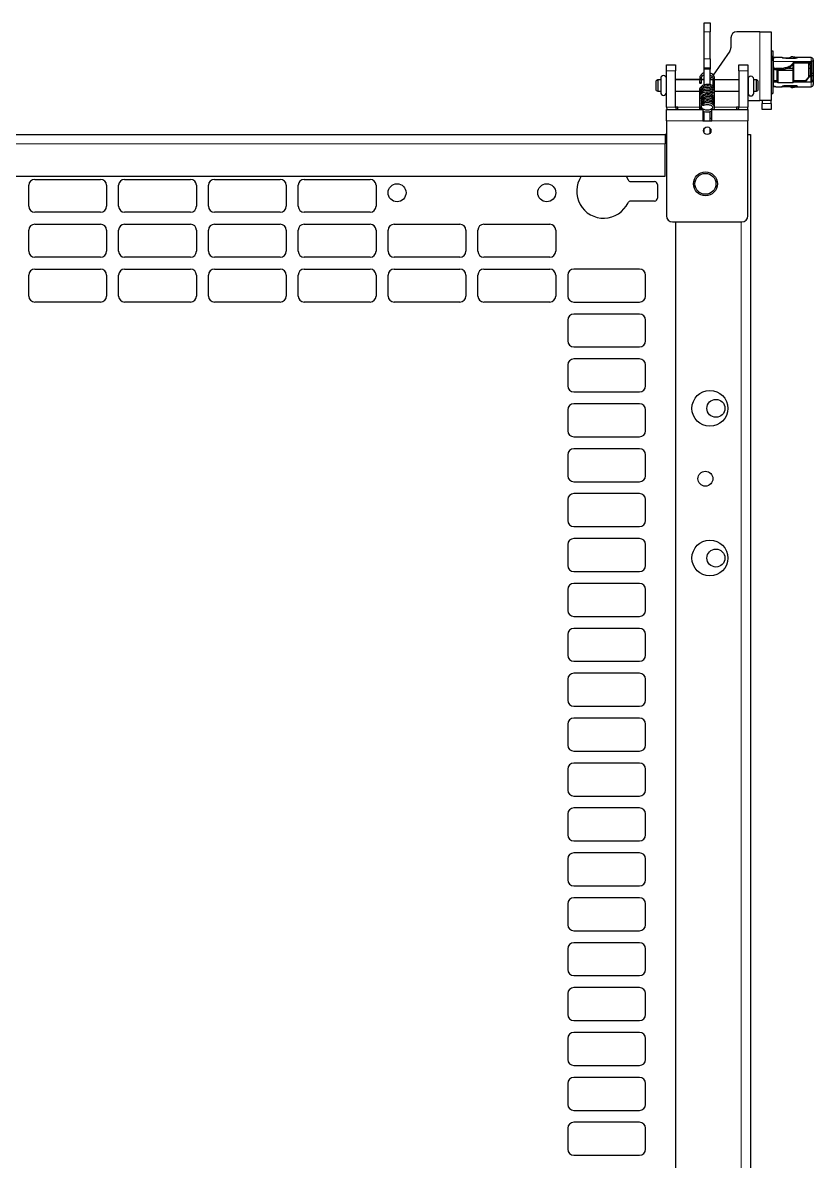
# Model space of a CAD drawing. Header units: millimetres. Extents: x -620 to 849, y 148 to 1992.
# Drawn here: x 541.7 to 805.7, y 1513.1 to 1893.4 of the extents above; entities that cross this region are included whole.
import ezdxf

# ---------------------------------------------------------------- set-up
doc = ezdxf.new("R2010")
doc.units = ezdxf.units.MM

msp = doc.modelspace()

# ---------------------------------------------------------------- linework, layer by layer
at = {"color": 7, "linetype": 'Continuous', "lineweight": 25}
for p, q in [((769.25, 1893.35), (771.25, 1893.35)), ((769.25, 1890.35), (769.25, 1893.35)), ((769.25, 1881.35), (769.25, 1890.35)), ((771.25, 1893.35), (771.25, 1890.35)), ((771.25, 1881.35), (771.25, 1890.35)), ((787.85, 1890.35), (780.15, 1890.35)), ((787.85, 1890.35), (791.65, 1890.35)), ((791.65, 1890.35), (791.65, 1867.35)), ((778.15, 1888.35), (778.15, 1884.98)), ((777.79, 1883.83), (772.23, 1875.89)), ((791.65, 1883.95), (792.15, 1883.95)), ((791.65, 1883.93), (792.15, 1883.93)), ((792.15, 1883.93), (792.15, 1883.95)), ((792.15, 1883.93), (792.15, 1882.13)), ((756.65, 1879.35), (759.65, 1879.35)), ((756.65, 1877.35), (756.65, 1879.35)), ((759.65, 1879.35), (759.65, 1877.35)), ((769.25, 1878.35), (769.25, 1881.35)), ((771.25, 1881.35), (771.25, 1878.35)), ((780.85, 1877.35), (780.85, 1879.35)), ((780.85, 1879.35), (783.85, 1879.35)), ((783.85, 1879.35), (783.85, 1877.35)), ((792.15, 1882.13), (791.65, 1882.13)), ((792.15, 1880.72), (791.65, 1880.72)), ((792.15, 1880.72), (792.15, 1882.13)), ((792.15, 1880.72), (792.15, 1869.87)), ((792.35, 1879.85), (792.15, 1879.85)), ((792.6, 1881.7), (792.35, 1881.7)), ((792.6, 1881.69), (792.35, 1881.69)), ((792.35, 1878.61), (792.35, 1880.45)), ((793.12, 1881.7), (792.63, 1881.7)), ((795.25, 1881.7), (793.12, 1881.7)), ((795.28, 1881.7), (795.25, 1881.7)), ((795.25, 1881.7), (795.25, 1881.7)), ((795.25, 1881.7), (795.28, 1881.7)), ((796.45, 1881.59), (797.65, 1881.59)), ((796.45, 1881.49), (799.75, 1881.49)), ((798.2, 1879.12), (799.35, 1880.45)), ((799.35, 1880.08), (798.2, 1878.74)), ((798.94, 1878.21), (798.94, 1879.6)), ((799.05, 1879.73), (799.05, 1878.04)), ((804.15, 1879.85), (799.15, 1879.85)), ((799.35, 1880.08), (799.35, 1880.45)), ((799.35, 1880.45), (804.95, 1880.45)), ((804.95, 1880.08), (799.35, 1880.08)), ((804.95, 1881.7), (800.25, 1881.7)), ((800.25, 1881.67), (800.25, 1881.7)), ((800.25, 1881.67), (800.25, 1881.61)), ((804.65, 1879.35), (804.15, 1879.85)), ((804.15, 1875.21), (804.15, 1879.85)), ((804.65, 1879.35), (804.65, 1875.55)), ((804.95, 1879.49), (804.95, 1878.87)), ((805.15, 1880.65), (805.65, 1880.65)), ((805.15, 1876.5), (805.15, 1880.65)), ((805.65, 1881), (805.65, 1880.65)), ((805.65, 1880.65), (805.65, 1876.5)), ((756.65, 1865.15), (756.65, 1877.35)), ((759.65, 1865.15), (759.65, 1877.35)), ((769.25, 1878.35), (771.25, 1878.35)), ((769.25, 1877.85), (769.25, 1878.35)), ((769.25, 1872.59), (769.25, 1877.85)), ((771.25, 1878.35), (771.25, 1877.85)), ((771.25, 1872.64), (771.25, 1877.85)), ((771.87, 1875.37), (771.75, 1875.2)), ((780.85, 1877.35), (780.85, 1865.15)), ((783.85, 1877.35), (783.85, 1865.15)), ((792.15, 1877.77), (792.45, 1877.8)), ((792.35, 1878.24), (792.35, 1878.61)), ((792.62, 1877.86), (792.45, 1877.82)), ((792.45, 1873.94), (792.45, 1877.82)), ((795.25, 1878.11), (793.1, 1878.11)), ((793.1, 1877.74), (793.65, 1877.74)), ((793.65, 1877.75), (793.85, 1877.85)), ((793.65, 1877.47), (793.65, 1877.75)), ((793.65, 1877.47), (793.85, 1877.57)), ((793.65, 1873.49), (793.65, 1877.47)), ((793.85, 1877.85), (793.85, 1877.57)), ((793.85, 1877.85), (795.25, 1877.85)), ((793.85, 1877.57), (793.85, 1873.36)), ((793.85, 1877.57), (798.94, 1877.57)), ((795.45, 1877.86), (796.29, 1877.92)), ((797.34, 1878.21), (798.94, 1878.21)), ((798.94, 1877.57), (798.94, 1878.21)), ((798.94, 1878.21), (799.05, 1878.04)), ((798.94, 1873.36), (798.94, 1877.57)), ((798.94, 1877.57), (799.05, 1877.4)), ((799.05, 1878.04), (799.05, 1877.4)), ((799.05, 1877.4), (799.05, 1873.59)), ((804.95, 1878.12), (804.45, 1878.12)), ((804.45, 1875.58), (804.45, 1875.43)), ((804.95, 1875.58), (804.45, 1875.58)), ((804.45, 1875.43), (804.95, 1875.43)), ((804.95, 1875.43), (804.95, 1875.58)), ((805.15, 1876.5), (805.65, 1876.5)), ((805.15, 1875.69), (805.15, 1876.5)), ((805.15, 1875.69), (805.65, 1875.69)), ((805.15, 1874.07), (805.15, 1875.69)), ((805.65, 1876.5), (805.65, 1875.69)), ((805.65, 1875.69), (805.65, 1874.07)), ((753.7, 1874.25), (753.2, 1873.96)), ((753.2, 1870.74), (753.2, 1873.96)), ((754.71, 1874.25), (753.7, 1874.25)), ((753.7, 1874.25), (753.7, 1870.45)), ((754.71, 1874.76), (754.71, 1870.06)), ((756.61, 1870.06), (756.61, 1874.76)), ((756.65, 1874.25), (756.61, 1874.25)), ((767.72, 1874.35), (759.65, 1874.35)), ((767.72, 1874.25), (759.65, 1874.25)), ((767.73, 1874.83), (767.71, 1873.26)), ((768.31, 1873.26), (768.33, 1874.83)), ((769.25, 1874.35), (768.32, 1874.35)), ((769.25, 1874.25), (768.32, 1874.25)), ((772.12, 1874.25), (771.25, 1874.25)), ((772.12, 1874.69), (772.1, 1872.18)), ((772.71, 1871.11), (772.67, 1871.53)), ((772.69, 1871.3), (772.72, 1874.68)), ((772.71, 1871.05), (772.71, 1871.11)), ((780.85, 1874.25), (772.72, 1874.25)), ((783.9, 1874.25), (783.85, 1874.25)), ((783.9, 1874.55), (783.9, 1869.85)), ((785.8, 1869.85), (785.8, 1874.55)), ((786.7, 1874.25), (785.8, 1874.25)), ((787.2, 1873.96), (786.7, 1874.25)), ((786.7, 1870.45), (786.7, 1874.25)), ((787.2, 1873.96), (787.2, 1870.74)), ((793.65, 1873.94), (792.35, 1873.94)), ((792.35, 1873.6), (793.65, 1873.6)), ((792.6, 1872.08), (792.35, 1872.08)), ((792.6, 1872.02), (792.35, 1872.02)), ((792.6, 1872), (792.35, 1872)), ((793.12, 1872), (795.25, 1872)), ((793.15, 1872.01), (793.15, 1872)), ((793.65, 1873.49), (793.85, 1873.36)), ((793.85, 1873.36), (798.94, 1873.36)), ((795.25, 1872.06), (795.25, 1872)), ((796.45, 1872.39), (799.75, 1872.39)), ((796.45, 1872.21), (797.48, 1872.21)), ((796.45, 1872.11), (797.66, 1872.11)), ((797.36, 1872.39), (797.32, 1872.32)), ((797.32, 1872.32), (797.32, 1872.32)), ((798.18, 1871.82), (797.73, 1872.07)), ((798.94, 1873.36), (799.05, 1873.59)), ((802.95, 1873.94), (799.05, 1873.94)), ((799.05, 1873.6), (802.95, 1873.6)), ((800.25, 1872.21), (800.25, 1872.12)), ((800.25, 1872), (800.25, 1872.12)), ((800.25, 1872), (804.95, 1872)), ((802.95, 1873.94), (802.95, 1873.6)), ((802.95, 1873.6), (804.95, 1873.6)), ((804.95, 1873.94), (804.95, 1874.6)), ((805.65, 1874.07), (805.15, 1874.07)), ((805.65, 1874.07), (805.65, 1872.7)), ((753.2, 1870.74), (753.7, 1870.45)), ((753.7, 1870.45), (754.71, 1870.45)), ((756.61, 1870.45), (756.65, 1870.45)), ((759.65, 1870.45), (767.74, 1870.45)), ((768.49, 1868.49), (768.35, 1868.68)), ((772.65, 1869.41), (772.66, 1869.98)), ((772.66, 1870.45), (780.85, 1870.45)), ((783.85, 1870.45), (783.9, 1870.45)), ((783.85, 1867.35), (787.85, 1867.35)), ((785.8, 1870.45), (786.7, 1870.45)), ((786.7, 1870.45), (787.2, 1870.74)), ((791.65, 1867.35), (787.85, 1867.35)), ((788.65, 1867.35), (788.65, 1866.35)), ((791.65, 1869.87), (792.15, 1869.87)), ((791.65, 1869.77), (792.15, 1869.77)), ((791.65, 1869.75), (792.15, 1869.75)), ((791.65, 1866.35), (791.65, 1867.35)), ((792.15, 1869.87), (792.15, 1869.77)), ((792.15, 1869.77), (792.15, 1869.75)), ((756.65, 1860.55), (756.65, 1864.35)), ((756.65, 1864.35), (768.75, 1864.35)), ((760.45, 1865.15), (759.65, 1865.15)), ((760.45, 1864.35), (760.45, 1865.15)), ((767.66, 1864.97), (767.65, 1864.91)), ((767.76, 1865.37), (767.66, 1864.97)), ((768.25, 1864.86), (768.26, 1864.92)), ((768.26, 1864.92), (768.31, 1865.13)), ((768.75, 1864.35), (768.75, 1860.55)), ((769.25, 1860.55), (769.25, 1863.74)), ((771.25, 1860.55), (771.25, 1863.71)), ((771.75, 1864.35), (783.85, 1864.35)), ((771.75, 1860.55), (771.75, 1864.35)), ((780.05, 1865.15), (780.05, 1864.35)), ((780.85, 1865.15), (780.05, 1865.15)), ((783.85, 1864.35), (783.85, 1860.55)), ((788.65, 1864.35), (788.65, 1866.35)), ((791.65, 1864.35), (788.65, 1864.35)), ((791.65, 1866.35), (791.65, 1864.35)), ((756.65, 1860.55), (756.65, 1828.85)), ((769.25, 1861.35), (768.75, 1861.35)), ((768.75, 1860.55), (771.75, 1860.55)), ((771.75, 1861.35), (771.25, 1861.35)), ((783.85, 1828.85), (783.85, 1860.55)), ((327.15, 1856.06), (756.15, 1856.06)), ((756.15, 1856.06), (756.15, 1852.96)), ((756.65, 1856.05), (756.15, 1856.05)), ((769.25, 1856.55), (769.25, 1858.05)), ((771.25, 1856.55), (771.25, 1858.05)), ((783.85, 1856.05), (784.65, 1856.05)), ((784.65, 1856.05), (784.65, 373.05)), ((756.15, 1842.06), (756.15, 1852.96)), ((327.15, 1842.06), (756.15, 1842.06)), ((545.65, 1841.05), (567.65, 1841.05)), ((575.65, 1841.05), (597.65, 1841.05)), ((605.65, 1841.05), (627.65, 1841.05)), ((635.65, 1841.05), (657.65, 1841.05)), ((743.14, 1842.06), (743.8, 1840.89)), ((543.65, 1832.05), (543.65, 1839.05)), ((569.65, 1839.05), (569.65, 1832.05)), ((573.65, 1832.05), (573.65, 1839.05)), ((599.65, 1839.05), (599.65, 1832.05)), ((603.65, 1832.05), (603.65, 1839.05)), ((629.65, 1839.05), (629.65, 1832.05)), ((633.65, 1832.05), (633.65, 1839.05)), ((659.65, 1839.05), (659.65, 1832.05)), ((744.7, 1840.31), (752.65, 1840.31)), ((753.65, 1839.31), (753.65, 1834.81)), ((752.65, 1833.81), (744.7, 1833.81)), ((567.65, 1830.05), (545.65, 1830.05)), ((597.65, 1830.05), (575.65, 1830.05)), ((627.65, 1830.05), (605.65, 1830.05)), ((657.65, 1830.05), (635.65, 1830.05)), ((545.65, 1826.05), (567.65, 1826.05)), ((575.65, 1826.05), (597.65, 1826.05)), ((605.65, 1826.05), (627.65, 1826.05)), ((635.65, 1826.05), (657.65, 1826.05)), ((665.65, 1826.05), (687.65, 1826.05)), ((695.65, 1826.05), (717.65, 1826.05)), ((758.65, 1826.85), (781.85, 1826.85)), ((759.65, 1826.85), (759.65, 373.05)), ((543.65, 1817.05), (543.65, 1824.05)), ((569.65, 1824.05), (569.65, 1817.05)), ((573.65, 1817.05), (573.65, 1824.05)), ((599.65, 1824.05), (599.65, 1817.05)), ((603.65, 1817.05), (603.65, 1824.05)), ((629.65, 1824.05), (629.65, 1817.05)), ((633.65, 1817.05), (633.65, 1824.05)), ((659.65, 1824.05), (659.65, 1817.05)), ((663.65, 1817.05), (663.65, 1824.05)), ((689.65, 1824.05), (689.65, 1817.05)), ((693.65, 1817.05), (693.65, 1824.05)), ((719.65, 1824.05), (719.65, 1817.05)), ((567.65, 1815.05), (545.65, 1815.05)), ((597.65, 1815.05), (575.65, 1815.05)), ((627.65, 1815.05), (605.65, 1815.05)), ((657.65, 1815.05), (635.65, 1815.05)), ((687.65, 1815.05), (665.65, 1815.05)), ((717.65, 1815.05), (695.65, 1815.05)), ((545.65, 1811.05), (567.65, 1811.05)), ((575.65, 1811.05), (597.65, 1811.05)), ((605.65, 1811.05), (627.65, 1811.05)), ((635.65, 1811.05), (657.65, 1811.05)), ((665.65, 1811.05), (687.65, 1811.05)), ((695.65, 1811.05), (717.65, 1811.05)), ((747.65, 1811.05), (725.65, 1811.05)), ((543.65, 1802.05), (543.65, 1809.05)), ((569.65, 1809.05), (569.65, 1802.05)), ((573.65, 1802.05), (573.65, 1809.05)), ((599.65, 1809.05), (599.65, 1802.05)), ((603.65, 1802.05), (603.65, 1809.05)), ((629.65, 1809.05), (629.65, 1802.05)), ((633.65, 1802.05), (633.65, 1809.05)), ((659.65, 1809.05), (659.65, 1802.05)), ((663.65, 1802.05), (663.65, 1809.05)), ((689.65, 1809.05), (689.65, 1802.05)), ((693.65, 1802.05), (693.65, 1809.05)), ((719.65, 1809.05), (719.65, 1802.05)), ((723.65, 1809.05), (723.65, 1802.05)), ((749.65, 1802.05), (749.65, 1809.05)), ((567.65, 1800.05), (545.65, 1800.05)), ((597.65, 1800.05), (575.65, 1800.05)), ((627.65, 1800.05), (605.65, 1800.05)), ((657.65, 1800.05), (635.65, 1800.05)), ((687.65, 1800.05), (665.65, 1800.05)), ((717.65, 1800.05), (695.65, 1800.05)), ((725.65, 1800.05), (747.65, 1800.05)), ((747.65, 1796.05), (725.65, 1796.05)), ((723.65, 1794.05), (723.65, 1787.05)), ((749.65, 1787.05), (749.65, 1794.05)), ((725.65, 1785.05), (747.65, 1785.05)), ((747.65, 1781.05), (725.65, 1781.05)), ((723.65, 1779.05), (723.65, 1772.05)), ((749.65, 1772.05), (749.65, 1779.05)), ((725.65, 1770.05), (747.65, 1770.05)), ((747.65, 1766.05), (725.65, 1766.05)), ((723.65, 1764.05), (723.65, 1757.05)), ((749.65, 1757.05), (749.65, 1764.05)), ((725.65, 1755.05), (747.65, 1755.05)), ((747.65, 1751.05), (725.65, 1751.05)), ((723.65, 1749.05), (723.65, 1742.05)), ((749.65, 1742.05), (749.65, 1749.05)), ((725.65, 1740.05), (747.65, 1740.05)), ((747.65, 1736.05), (725.65, 1736.05)), ((723.65, 1734.05), (723.65, 1727.05)), ((749.65, 1727.05), (749.65, 1734.05)), ((725.65, 1725.05), (747.65, 1725.05)), ((723.65, 1719.05), (723.65, 1712.05)), ((747.65, 1721.05), (725.65, 1721.05)), ((749.65, 1712.05), (749.65, 1719.05)), ((725.65, 1710.05), (747.65, 1710.05)), ((723.65, 1704.05), (723.65, 1697.05)), ((747.65, 1706.05), (725.65, 1706.05)), ((749.65, 1697.05), (749.65, 1704.05)), ((725.65, 1695.05), (747.65, 1695.05)), ((723.65, 1689.05), (723.65, 1682.05)), ((747.65, 1691.05), (725.65, 1691.05)), ((749.65, 1682.05), (749.65, 1689.05)), ((725.65, 1680.05), (747.65, 1680.05)), ((723.65, 1674.05), (723.65, 1667.05)), ((747.65, 1676.05), (725.65, 1676.05)), ((749.65, 1667.05), (749.65, 1674.05)), ((725.65, 1665.05), (747.65, 1665.05)), ((723.65, 1659.05), (723.65, 1652.05)), ((747.65, 1661.05), (725.65, 1661.05)), ((749.65, 1652.05), (749.65, 1659.05)), ((725.65, 1650.05), (747.65, 1650.05)), ((723.65, 1644.05), (723.65, 1637.05)), ((747.65, 1646.05), (725.65, 1646.05)), ((749.65, 1637.05), (749.65, 1644.05)), ((725.65, 1635.05), (747.65, 1635.05)), ((723.65, 1629.05), (723.65, 1622.05)), ((747.65, 1631.05), (725.65, 1631.05)), ((749.65, 1622.05), (749.65, 1629.05)), ((725.65, 1620.05), (747.65, 1620.05)), ((723.65, 1614.05), (723.65, 1607.05)), ((747.65, 1616.05), (725.65, 1616.05)), ((749.65, 1607.05), (749.65, 1614.05)), ((725.65, 1605.05), (747.65, 1605.05)), ((723.65, 1599.05), (723.65, 1592.05)), ((747.65, 1601.05), (725.65, 1601.05)), ((749.65, 1592.05), (749.65, 1599.05)), ((725.65, 1590.05), (747.65, 1590.05)), ((747.65, 1586.05), (725.65, 1586.05)), ((723.65, 1584.05), (723.65, 1577.05)), ((749.65, 1577.05), (749.65, 1584.05)), ((725.65, 1575.05), (747.65, 1575.05)), ((747.65, 1571.05), (725.65, 1571.05)), ((723.65, 1569.05), (723.65, 1562.05)), ((749.65, 1562.05), (749.65, 1569.05)), ((725.65, 1560.05), (747.65, 1560.05)), ((747.65, 1556.05), (725.65, 1556.05)), ((723.65, 1554.05), (723.65, 1547.05)), ((749.65, 1547.05), (749.65, 1554.05)), ((725.65, 1545.05), (747.65, 1545.05)), ((747.65, 1541.05), (725.65, 1541.05)), ((723.65, 1539.05), (723.65, 1532.05)), ((749.65, 1532.05), (749.65, 1539.05)), ((725.65, 1530.05), (747.65, 1530.05)), ((747.65, 1526.05), (725.65, 1526.05)), ((723.65, 1524.05), (723.65, 1517.05)), ((749.65, 1517.05), (749.65, 1524.05)), ((725.65, 1515.05), (747.65, 1515.05))]:
    msp.add_line(p, q, dxfattribs=at)
at = {"color": 8, "linetype": 'Continuous', "lineweight": 18}
for p, q in [((771.25, 1890.35), (769.25, 1890.35)), ((787.85, 1890.35), (787.85, 1867.35)), ((769.25, 1881.35), (771.25, 1881.35)), ((792.35, 1881.69), (792.35, 1880.45)), ((792.35, 1880.45), (799.35, 1880.45)), ((792.6, 1881.69), (792.6, 1881.7)), ((796.45, 1881.59), (796.45, 1881.49)), ((797.73, 1881.63), (797.81, 1881.49)), ((798.2, 1878.74), (798.2, 1879.12)), ((804.95, 1879.76), (804.24, 1879.76)), ((804.95, 1880.45), (804.95, 1881.7)), ((804.95, 1879.76), (804.95, 1880.08)), ((759.65, 1877.35), (756.65, 1877.35)), ((771.25, 1877.85), (769.25, 1877.85)), ((783.85, 1877.35), (780.85, 1877.35)), ((793.1, 1878.11), (793.1, 1877.74)), ((795.25, 1877.85), (795.25, 1878.11)), ((795.45, 1878.13), (795.45, 1877.86)), ((792.35, 1873.6), (792.35, 1872.08)), ((792.35, 1872.02), (792.35, 1872)), ((792.6, 1872.02), (792.6, 1872.08)), ((796.45, 1872.39), (796.45, 1872.21)), ((804.95, 1872), (804.95, 1873.6)), ((772.22, 1870.96), (772.26, 1870.94)), ((759.65, 1865.15), (756.65, 1865.15)), ((767.69, 1865.15), (760.45, 1865.15)), ((767.94, 1864.37), (768.05, 1864.35)), ((780.05, 1865.15), (772.65, 1865.15)), ((780.85, 1865.15), (783.85, 1865.15)), ((788.65, 1866.35), (791.65, 1866.35)), ((768.75, 1860.55), (756.65, 1860.55)), ((783.85, 1860.55), (771.75, 1860.55)), ((327.15, 1852.96), (756.15, 1852.96)), ((781.55, 1826.85), (781.55, 373.05))]:
    msp.add_line(p, q, dxfattribs=at)
at = {"color": 7, "linetype": 'Continuous', "lineweight": 25, "flags": 128}
for points in [[(792.15, 1880.1), (792.22, 1880.09), (792.35, 1880.08)], [(804.95, 1880.45), (805.09, 1880.44), (805.15, 1880.43)], [(805.15, 1879.36), (805.15, 1879.39), (805.14, 1879.41), (805.12, 1879.43), (805.09, 1879.45), (805.06, 1879.47), (805.03, 1879.48), (804.99, 1879.48), (804.95, 1879.49)], [(768.03, 1873.45), (768.14, 1873.43), (768.23, 1873.39), (768.29, 1873.32), (768.31, 1873.25), (768.28, 1873.18), (768.22, 1873.12), (768.12, 1873.09), (768, 1873.08), (767.89, 1873.09), (767.79, 1873.14), (767.73, 1873.2), (767.71, 1873.27), (767.74, 1873.34), (767.81, 1873.4), (767.91, 1873.44), (768.03, 1873.45)], [(772.29, 1871.21), (772.38, 1871.21), (772.49, 1871.24), (772.59, 1871.3), (772.65, 1871.38), (772.67, 1871.48), (772.65, 1871.56), (772.59, 1871.63), (772.49, 1871.67), (772.38, 1871.68), (772.38, 1871.68)], [(792.15, 1873.92), (792.22, 1873.93), (792.35, 1873.94)], [(805.15, 1874.34), (805.15, 1874.31), (805.14, 1874.29), (805.12, 1874.27), (805.09, 1874.25), (805.06, 1874.24), (805.03, 1874.22), (804.99, 1874.22), (804.95, 1874.22)], [(772.59, 1865.86), (772.67, 1866.18), (772.45, 1866.77), (772, 1867.2), (771.55, 1867.43), (770.92, 1867.61), (769.98, 1867.64), (769.39, 1867.51), (768.75, 1867.2), (768.46, 1866.94), (768.25, 1866.62), (768.18, 1866.29), (768.21, 1866.05), (768.21, 1866.05)], [(770.27, 1869.12), (770.27, 1869.16), (770.27, 1869.22)], [(756.65, 1865.15), (756.73, 1864.41), (756.74, 1864.35)], [(783.77, 1864.35), (783.78, 1864.41), (783.85, 1865.15)]]:
    msp.add_lwpolyline(points, dxfattribs=at)
at = {"color": 8, "linetype": 'Continuous', "lineweight": 18, "flags": 128}
for points in [[(767.73, 1874.83), (767.73, 1874.84), (767.76, 1874.91), (767.82, 1874.97), (767.92, 1875.01), (768.04, 1875.02)], [(768.04, 1875.02), (768.15, 1875), (768.25, 1874.95), (768.31, 1874.89), (768.33, 1874.83)], [(772.44, 1874.87), (772.32, 1874.86), (772.22, 1874.82), (772.15, 1874.77), (772.12, 1874.7), (772.12, 1874.69)], [(772.72, 1874.68), (772.7, 1874.75), (772.64, 1874.81), (772.55, 1874.85), (772.44, 1874.87)], [(767.8, 1864.35), (767.82, 1864.36), (767.94, 1864.37)]]:
    msp.add_lwpolyline(points, dxfattribs=at)
at = {"color": 7, "linetype": 'Continuous', "lineweight": 25}
for centre, radius in [((770.25, 1857.3), 1.25), ((769.65, 1839.55), 4), ((769.65, 1839.55), 3.5), ((666.65, 1836.56), 3), ((716.65, 1836.56), 3), ((771.15, 1764.55), 6), ((773.15, 1764.55), 3), ((769.65, 1741.05), 2.5), ((771.15, 1714.55), 6), ((773.15, 1714.55), 3)]:
    msp.add_circle(centre, radius, dxfattribs=at)
for centre, radius, start, end in [((780.15, 1888.35), 2, 90, 180), ((776.15, 1884.98), 2, 325.008, 0), ((792.35, 1881.9), 0.2, 180.0002, 270.0002), ((792.35, 1881.89), 0.2, 180.0893, 270.0891), ((792.33, 1880.63), 0.18, 189.6369, 277.1443), ((804.95, 1881), 0.7, 0, 90), ((804.97, 1879.9), 0.18, 9.6369, 97.1443), ((804.98, 1879.59), 0.177, 13.4486, 98.9562), ((755.66, 1874.76), 0.95, 0, 180), ((770.11, 1876.35), 2, 304.796, 325.008), ((784.85, 1874.55), 0.95, 0, 180), ((793, 1878.77), 0.665, 193.4486, 278.9562), ((793, 1878.4), 0.665, 193.4486, 278.9562), ((795.25, 1879.21), 1.1, 269.9618, 280.1433), ((792.32, 1873.43), 0.177, 81.0438, 166.5514), ((792.35, 1871.88), 0.198, 89.5221, 179.514), ((792.35, 1871.82), 0.2, 89.9109, 179.9107), ((792.35, 1871.8), 0.2, 89.9998, 179.9998), ((804.98, 1874.11), 0.177, 261.0438, 346.5514), ((805.05, 1874.22), 0.62, 261.0438, 346.5514), ((804.95, 1872.7), 0.7, 270, 0), ((755.66, 1870.06), 0.95, 180, 0), ((784.85, 1869.85), 0.95, 180, 0), ((760.45, 1865.15), 0.8, 180, 270), ((780.05, 1865.15), 0.8, 270, 0), ((545.65, 1839.05), 2, 90, 180), ((567.65, 1839.05), 2, 0, 90), ((575.65, 1839.05), 2, 90, 180), ((597.65, 1839.05), 2, 0, 90), ((605.65, 1839.05), 2, 90, 180), ((627.65, 1839.05), 2, 0, 90), ((635.65, 1839.05), 2, 90, 180), ((657.65, 1839.05), 2, 0, 90), ((735.65, 1837.06), 9, 146.251, 334.8493), ((744.7, 1841.31), 1, 205.1507, 270), ((752.65, 1839.31), 1, 0, 90), ((744.7, 1832.81), 1, 90, 154.8493), ((752.65, 1834.81), 1, 270, 360), ((545.65, 1832.05), 2, 180, 270), ((567.65, 1832.05), 2, 270, 0), ((575.65, 1832.05), 2, 180, 270), ((597.65, 1832.05), 2, 270, 0), ((605.65, 1832.05), 2, 180, 270), ((627.65, 1832.05), 2, 270, 0), ((635.65, 1832.05), 2, 180, 270), ((657.65, 1832.05), 2, 270, 0), ((545.65, 1824.05), 2, 90, 180), ((567.65, 1824.05), 2, 0, 90), ((575.65, 1824.05), 2, 90, 180), ((597.65, 1824.05), 2, 0, 90), ((605.65, 1824.05), 2, 90, 180), ((627.65, 1824.05), 2, 0, 90), ((635.65, 1824.05), 2, 90, 180), ((657.65, 1824.05), 2, 0, 90), ((665.65, 1824.05), 2, 90, 180), ((687.65, 1824.05), 2, 0, 90), ((695.65, 1824.05), 2, 90, 180), ((717.65, 1824.05), 2, 0, 90), ((758.65, 1828.85), 2, 180, 270), ((781.85, 1828.85), 2, 270, 0), ((545.65, 1817.05), 2, 180, 270), ((567.65, 1817.05), 2, 270, 0), ((575.65, 1817.05), 2, 180, 270), ((597.65, 1817.05), 2, 270, 0), ((605.65, 1817.05), 2, 180, 270), ((627.65, 1817.05), 2, 270, 0), ((635.65, 1817.05), 2, 180, 270), ((657.65, 1817.05), 2, 270, 0), ((665.65, 1817.05), 2, 180, 270), ((687.65, 1817.05), 2, 270, 0), ((695.65, 1817.05), 2, 180, 270), ((717.65, 1817.05), 2, 270, 0), ((545.65, 1809.05), 2, 90, 180), ((567.65, 1809.05), 2, 0, 90), ((575.65, 1809.05), 2, 90, 180), ((597.65, 1809.05), 2, 0, 90), ((605.65, 1809.05), 2, 90, 180), ((627.65, 1809.05), 2, 0, 90), ((635.65, 1809.05), 2, 90, 180), ((657.65, 1809.05), 2, 0, 90), ((665.65, 1809.05), 2, 90, 180), ((687.65, 1809.05), 2, 0, 90), ((695.65, 1809.05), 2, 90, 180), ((717.65, 1809.05), 2, 0, 90), ((725.65, 1809.05), 2, 90, 180), ((747.65, 1809.05), 2, 0, 90), ((545.65, 1802.05), 2, 180, 270), ((567.65, 1802.05), 2, 270, 0), ((575.65, 1802.05), 2, 180, 270), ((597.65, 1802.05), 2, 270, 0), ((605.65, 1802.05), 2, 180, 270), ((627.65, 1802.05), 2, 270, 0), ((635.65, 1802.05), 2, 180, 270), ((657.65, 1802.05), 2, 270, 0), ((665.65, 1802.05), 2, 180, 270), ((687.65, 1802.05), 2, 270, 0), ((695.65, 1802.05), 2, 180, 270), ((717.65, 1802.05), 2, 270, 0), ((725.65, 1802.05), 2, 180, 270), ((747.65, 1802.05), 2, 270, 0), ((725.65, 1794.05), 2, 90, 180), ((747.65, 1794.05), 2, 0, 90), ((725.65, 1787.05), 2, 180, 270), ((747.65, 1787.05), 2, 270, 0), ((725.65, 1779.05), 2, 90, 180), ((747.65, 1779.05), 2, 0, 90), ((725.65, 1772.05), 2, 180, 270), ((747.65, 1772.05), 2, 270, 0), ((725.65, 1764.05), 2, 90, 180), ((747.65, 1764.05), 2, 0, 90), ((725.65, 1757.05), 2, 180, 270), ((747.65, 1757.05), 2, 270, 0), ((725.65, 1749.05), 2, 90, 180), ((747.65, 1749.05), 2, 0, 90), ((725.65, 1742.05), 2, 180, 270), ((747.65, 1742.05), 2, 270, 0), ((725.65, 1734.05), 2, 90, 180), ((747.65, 1734.05), 2, 0, 90), ((725.65, 1727.05), 2, 180, 270), ((747.65, 1727.05), 2, 270, 0), ((725.65, 1719.05), 2, 90, 180), ((747.65, 1719.05), 2, 0, 90), ((725.65, 1712.05), 2, 180, 270), ((747.65, 1712.05), 2, 270, 0), ((725.65, 1704.05), 2, 90, 180), ((747.65, 1704.05), 2, 0, 90), ((725.65, 1697.05), 2, 180, 270), ((747.65, 1697.05), 2, 270, 0), ((725.65, 1689.05), 2, 90, 180), ((747.65, 1689.05), 2, 0, 90), ((725.65, 1682.05), 2, 180, 270), ((747.65, 1682.05), 2, 270, 0), ((725.65, 1674.05), 2, 90, 180), ((747.65, 1674.05), 2, 0, 90), ((725.65, 1667.05), 2, 180, 270), ((747.65, 1667.05), 2, 270, 0), ((725.65, 1659.05), 2, 90, 180), ((747.65, 1659.05), 2, 0, 90), ((725.65, 1652.05), 2, 180, 270), ((747.65, 1652.05), 2, 270, 0), ((725.65, 1644.05), 2, 90, 180), ((747.65, 1644.05), 2, 0, 90), ((725.65, 1637.05), 2, 180, 270), ((747.65, 1637.05), 2, 270, 0), ((725.65, 1629.05), 2, 90, 180), ((747.65, 1629.05), 2, 0, 90), ((725.65, 1622.05), 2, 180, 270), ((747.65, 1622.05), 2, 270, 0), ((725.65, 1614.05), 2, 90, 180), ((747.65, 1614.05), 2, 0, 90), ((725.65, 1607.05), 2, 180, 270), ((747.65, 1607.05), 2, 270, 0), ((725.65, 1599.05), 2, 90, 180), ((747.65, 1599.05), 2, 0, 90), ((725.65, 1592.05), 2, 180, 270), ((747.65, 1592.05), 2, 270, 0), ((725.65, 1584.05), 2, 90, 180), ((747.65, 1584.05), 2, 0, 90), ((725.65, 1577.05), 2, 180, 270), ((747.65, 1577.05), 2, 270, 0), ((725.65, 1569.05), 2, 90, 180), ((747.65, 1569.05), 2, 0, 90), ((725.65, 1562.05), 2, 180, 270), ((747.65, 1562.05), 2, 270, 0), ((725.65, 1554.05), 2, 90, 180), ((747.65, 1554.05), 2, 0, 90), ((725.65, 1547.05), 2, 180, 270), ((747.65, 1547.05), 2, 270, 0), ((725.65, 1539.05), 2, 90, 180), ((747.65, 1539.05), 2, 0, 90), ((725.65, 1532.05), 2, 180, 270), ((747.65, 1532.05), 2, 270, 0), ((725.65, 1524.05), 2, 90, 180), ((747.65, 1524.05), 2, 0, 90), ((725.65, 1517.05), 2, 180, 270), ((747.65, 1517.05), 2, 270, 0)]:
    msp.add_arc(centre, radius, start, end, dxfattribs=at)
at = {"color": 8, "linetype": 'Continuous', "lineweight": 18}
for centre, radius, start, end in [((772.49, 1871.14), 0.229, 291.7919, 352.7975), ((764.59, 1869.59), 5.71, 355.3711, 1.0159), ((767.93, 1864.92), 0.273, 182.9662, 275.045), ((767.93, 1864.98), 0.273, 182.9398, 275.0476), ((767.99, 1864.91), 0.269, 261.8434, 348.5152), ((767.99, 1864.98), 0.269, 261.9044, 347.8166)]:
    msp.add_arc(centre, radius, start, end, dxfattribs=at)
at = {"color": 7, "linetype": 'Continuous', "lineweight": 25}
msp.add_ellipse((795.25, 1878.03), major_axis=(0.75, 0), ratio=0.240455, start_param=4.712389, end_param=4.975032, dxfattribs=at)
for points, knots in [([(792.15, 1879.07), (792.15, 1879.07), (792.16, 1879.05), (792.17, 1879.03), (792.21, 1879.01), (792.28, 1879), (792.33, 1878.99), (792.35, 1878.99)], [0, 0, 0, 0, 0.195302, 0.377541, 0.538909, 0.761383, 1, 1, 1, 1]), ([(793.12, 1881.7), (793.12, 1881.7), (793.11, 1881.7), (793.04, 1881.7), (792.9, 1881.69), (792.75, 1881.69), (792.64, 1881.69), (792.6, 1881.69)], [0, 0, 0, 0, 0.019653, 0.287101, 0.553656, 0.820603, 1, 1, 1, 1]), ([(796.45, 1881.49), (796.32, 1881.49), (796.05, 1881.5), (795.69, 1881.56), (795.42, 1881.62), (795.27, 1881.67), (795.26, 1881.69), (795.25, 1881.7)], [0, 0, 0, 0, 0.213238, 0.42649, 0.63916, 0.849598, 1, 1, 1, 1]), ([(795.32, 1881.7), (795.37, 1881.69), (795.48, 1881.67), (795.79, 1881.63), (796.13, 1881.59), (796.36, 1881.59), (796.45, 1881.59)], [0, 0, 0, 0, 0.2706121, 0.5369996, 0.8051077, 1, 1, 1, 1]), ([(798.2, 1879.12), (798.03, 1878.97), (797.68, 1878.67), (796.7, 1878.36), (795.93, 1878.22), (795.45, 1878.13)], [0, 0, 0, 0, 0.254027, 0.526591, 1, 1, 1, 1]), ([(798.2, 1878.74), (798.08, 1878.63), (797.83, 1878.41), (797.17, 1878.12), (796.63, 1878), (796.29, 1877.92)], [0, 0, 0, 0, 0.261809, 0.533628, 1, 1, 1, 1]), ([(797.48, 1881.49), (797.5, 1881.5), (797.55, 1881.53), (797.64, 1881.58), (797.71, 1881.62), (797.73, 1881.63)], [0, 0, 0, 0, 0.230769, 0.769777, 1, 1, 1, 1]), ([(800.25, 1881.67), (799.75, 1881.79), (799.08, 1881.95), (798.19, 1881.95), (797.88, 1881.74), (797.73, 1881.63)], [0, 0, 0, 0, 0.587693, 0.790818, 1, 1, 1, 1]), ([(798.71, 1881.95), (798.54, 1881.95), (798.18, 1881.95), (797.88, 1881.74), (797.73, 1881.64)], [0, 0, 0, 0, 0.481496, 1, 1, 1, 1]), ([(800.25, 1881.7), (799.86, 1881.76), (799.3, 1881.84), (798.69, 1881.97), (798.36, 1881.98), (798.22, 1881.9), (798.15, 1881.86)], [0, 0, 0, 0, 0.53039, 0.769058, 0.884473, 1, 1, 1, 1]), ([(800.25, 1881.61), (800.25, 1881.6), (800.24, 1881.58), (800.15, 1881.54), (800.02, 1881.51), (799.88, 1881.49), (799.79, 1881.49), (799.75, 1881.49)], [0, 0, 0, 0, 0.214373, 0.428779, 0.642592, 0.856666, 1, 1, 1, 1]), ([(804.95, 1879.76), (804.95, 1879.48), (804.95, 1878.98), (804.95, 1878.39), (804.95, 1878.12)], [0, 0, 0, 0, 0.559785, 1, 1, 1, 1]), ([(769.25, 1876.65), (768.99, 1876.54), (768.46, 1876.31), (767.94, 1875.72), (767.74, 1875.19), (767.73, 1874.9), (767.73, 1874.83)], [0, 0, 0, 0, 0.313755, 0.630402, 0.918755, 1, 1, 1, 1]), ([(768.33, 1874.83), (768.33, 1874.91), (768.36, 1875.19), (768.6, 1875.59), (768.95, 1875.9), (769.21, 1875.98), (769.25, 1875.99)], [0, 0, 0, 0, 0.187513, 0.58462, 0.925854, 1, 1, 1, 1]), ([(772.72, 1874.68), (772.71, 1874.82), (772.69, 1875.2), (772.4, 1875.78), (771.89, 1876.3), (771.44, 1876.48), (771.25, 1876.55)], [0, 0, 0, 0, 0.173984, 0.477689, 0.784497, 1, 1, 1, 1]), ([(771.25, 1875.91), (771.4, 1875.82), (771.75, 1875.62), (772.06, 1875.17), (772.1, 1874.85), (772.12, 1874.69)], [0, 0, 0, 0, 0.289046, 0.64994, 1, 1, 1, 1]), ([(792.15, 1877.95), (792.15, 1877.94), (792.16, 1877.93), (792.17, 1877.91), (792.21, 1877.9), (792.29, 1877.9), (792.39, 1877.92), (792.46, 1877.93), (792.51, 1877.95)], [0, 0, 0, 0, 0.1292748, 0.2499029, 0.3567164, 0.5176457, 0.6896041, 1, 1, 1, 1]), ([(802.95, 1873.94), (803.23, 1874.22), (803.73, 1874.72), (804.23, 1875.32), (804.45, 1875.58)], [0, 0, 0, 0, 0.559868, 1, 1, 1, 1]), ([(802.95, 1873.6), (803.23, 1873.92), (803.73, 1874.48), (804.23, 1875.14), (804.45, 1875.43)], [0, 0, 0, 0, 0.559911, 1, 1, 1, 1]), ([(804.95, 1873.6), (804.95, 1873.92), (804.95, 1874.48), (804.95, 1875.14), (804.95, 1875.43)], [0, 0, 0, 0, 0.559866, 1, 1, 1, 1]), ([(772.23, 1870.89), (772.23, 1870.94), (772.21, 1871.13), (771.94, 1871.35), (771.53, 1871.55), (770.95, 1871.71), (770.2, 1871.77), (769.35, 1871.65), (768.64, 1871.37), (768.1, 1870.97), (767.76, 1870.44), (767.64, 1869.97), (767.74, 1869.73), (767.76, 1869.68)], [0, 0, 0, 0, 0.035504, 0.128793, 0.211362, 0.279755, 0.40161, 0.525783, 0.636647, 0.735831, 0.849127, 0.974607, 1, 1, 1, 1]), ([(772.21, 1870.48), (772.21, 1870.5), (772.19, 1870.65), (771.93, 1870.84), (771.52, 1871.04), (770.94, 1871.2), (770.19, 1871.26), (769.34, 1871.14), (768.64, 1870.85), (768.09, 1870.45), (767.75, 1869.93), (767.63, 1869.46), (767.74, 1869.21), (767.76, 1869.17)], [0, 0, 0, 0, 0.014056, 0.109484, 0.193924, 0.263851, 0.388535, 0.515545, 0.628903, 0.730393, 0.846289, 0.974604, 1, 1, 1, 1]), ([(772.25, 1871.84), (772.25, 1871.91), (772.24, 1872.13), (771.96, 1872.37), (771.55, 1872.57), (770.97, 1872.72), (770.21, 1872.8), (769.36, 1872.67), (768.66, 1872.39), (768.12, 1871.99), (767.77, 1871.47), (767.65, 1871), (767.75, 1870.75), (767.77, 1870.7)], [0, 0, 0, 0, 0.051623, 0.143227, 0.224349, 0.291572, 0.411166, 0.533116, 0.642072, 0.739409, 0.850657, 0.973952, 1, 1, 1, 1]), ([(772.23, 1871.47), (772.22, 1871.5), (772.21, 1871.66), (771.95, 1871.86), (771.54, 1872.06), (770.96, 1872.21), (770.21, 1872.29), (769.36, 1872.16), (768.65, 1871.88), (768.11, 1871.48), (767.76, 1870.95), (767.64, 1870.49), (767.75, 1870.24), (767.77, 1870.19)], [0, 0, 0, 0, 0.019159, 0.113964, 0.197897, 0.267436, 0.39124, 0.51744, 0.630154, 0.730921, 0.846057, 0.973618, 1, 1, 1, 1]), ([(792.6, 1872.08), (792.66, 1872.08), (792.79, 1872.08), (792.95, 1872.06), (793.08, 1872.04), (793.14, 1872.02), (793.15, 1872.02), (793.15, 1872.01)], [0, 0, 0, 0, 0.214393, 0.428789, 0.643061, 0.856854, 1, 1, 1, 1]), ([(793.15, 1872), (793.15, 1872), (793.13, 1872), (793.04, 1872), (792.9, 1872.01), (792.75, 1872.01), (792.64, 1872.02), (792.6, 1872.02)], [0, 0, 0, 0, 0.2143054, 0.4286504, 0.6422794, 0.8562229, 1, 1, 1, 1]), ([(795.25, 1872.06), (795.26, 1872.08), (795.29, 1872.13), (795.49, 1872.23), (795.79, 1872.32), (796.13, 1872.38), (796.36, 1872.38), (796.45, 1872.39)], [0, 0, 0, 0, 0.2128333, 0.4258501, 0.6355415, 0.8465873, 1, 1, 1, 1]), ([(796.45, 1872.21), (796.32, 1872.21), (796.05, 1872.2), (795.69, 1872.14), (795.42, 1872.08), (795.27, 1872.03), (795.26, 1872.01), (795.25, 1872.01)], [0, 0, 0, 0, 0.213238, 0.42649, 0.63916, 0.849598, 1, 1, 1, 1]), ([(795.28, 1872), (795.29, 1872), (795.31, 1872), (795.49, 1872.03), (795.79, 1872.08), (796.13, 1872.11), (796.36, 1872.11), (796.45, 1872.11)], [0, 0, 0, 0, 0.132621, 0.367345, 0.598403, 0.830955, 1, 1, 1, 1]), ([(797.32, 1872.32), (797.33, 1872.31), (797.34, 1872.3), (797.41, 1872.25), (797.53, 1872.19), (797.64, 1872.12), (797.71, 1872.08), (797.73, 1872.07)], [0, 0, 0, 0, 0.225883, 0.451767, 0.67765, 0.903524, 1, 1, 1, 1]), ([(797.73, 1872.13), (797.68, 1872.15), (797.58, 1872.2), (797.46, 1872.27), (797.37, 1872.31), (797.33, 1872.33), (797.33, 1872.32), (797.32, 1872.32)], [0, 0, 0, 0, 0.225867, 0.451734, 0.677598, 0.903479, 1, 1, 1, 1]), ([(800.25, 1872.12), (799.75, 1871.99), (799.08, 1871.83), (798.19, 1871.82), (797.88, 1872.02), (797.73, 1872.13)], [0, 0, 0, 0, 0.587693, 0.790818, 1, 1, 1, 1]), ([(798.71, 1871.75), (798.54, 1871.75), (798.18, 1871.75), (797.88, 1871.96), (797.73, 1872.07)], [0, 0, 0, 0, 0.480704, 1, 1, 1, 1]), ([(798.15, 1871.84), (798.21, 1871.8), (798.3, 1871.75), (798.45, 1871.72), (798.68, 1871.73), (799.28, 1871.86), (799.85, 1871.94), (800.25, 1872)], [0, 0, 0, 0, 0.11325, 0.16898, 0.224646, 0.455828, 1, 1, 1, 1]), ([(799.75, 1872.39), (799.81, 1872.38), (799.92, 1872.38), (800.07, 1872.35), (800.18, 1872.3), (800.24, 1872.25), (800.25, 1872.23), (800.25, 1872.21)], [0, 0, 0, 0, 0.214445, 0.428893, 0.643239, 0.857188, 1, 1, 1, 1]), ([(772.2, 1869.97), (772.2, 1869.99), (772.18, 1870.14), (771.92, 1870.33), (771.51, 1870.53), (770.93, 1870.69), (770.18, 1870.75), (769.33, 1870.62), (768.63, 1870.34), (768.09, 1869.94), (767.75, 1869.41), (767.63, 1868.95), (767.73, 1868.7), (767.75, 1868.66)], [0, 0, 0, 0, 0.014192, 0.109672, 0.194136, 0.264066, 0.388852, 0.51592, 0.629291, 0.730867, 0.846829, 0.97517, 1, 1, 1, 1]), ([(772.2, 1869.46), (772.19, 1869.48), (772.17, 1869.64), (771.92, 1869.82), (771.51, 1870.02), (770.92, 1870.18), (770.17, 1870.24), (769.32, 1870.11), (768.62, 1869.83), (768.08, 1869.43), (767.73, 1868.9), (767.63, 1868.38), (767.77, 1868.08), (767.81, 1867.98)], [0, 0, 0, 0, 0.013838, 0.106098, 0.187691, 0.25523, 0.37584, 0.498614, 0.608114, 0.706295, 0.818347, 0.94232, 1, 1, 1, 1]), ([(767.78, 1867.9), (767.74, 1867.78), (767.67, 1867.54), (767.65, 1867.29), (767.71, 1867.17), (767.71, 1867.16)], [0, 0, 0, 0, 0.488226, 0.963286, 1, 1, 1, 1]), ([(767.77, 1867.39), (767.74, 1867.27), (767.67, 1867.03), (767.65, 1866.78), (767.71, 1866.66), (767.71, 1866.65)], [0, 0, 0, 0, 0.491875, 0.965921, 1, 1, 1, 1]), ([(767.78, 1868.41), (767.75, 1868.29), (767.68, 1868.06), (767.66, 1867.8), (767.71, 1867.68), (767.72, 1867.67)], [0, 0, 0, 0, 0.484556, 0.960631, 1, 1, 1, 1]), ([(772.6, 1866.37), (772.63, 1866.47), (772.73, 1866.78), (772.51, 1867.26), (772.08, 1867.69), (771.54, 1867.97), (770.86, 1868.16), (770.1, 1868.2), (769.35, 1868.03), (768.82, 1867.78), (768.44, 1867.46), (768.22, 1867.13), (768.2, 1866.91), (768.18, 1866.8)], [0, 0, 0, 0, 0.070564, 0.201164, 0.311648, 0.393898, 0.492983, 0.626755, 0.712209, 0.814846, 0.873622, 0.936154, 1, 1, 1, 1]), ([(770.32, 1869.16), (770.21, 1869.17), (769.91, 1869.19), (769.37, 1869.04), (768.84, 1868.81), (768.46, 1868.49), (768.24, 1868.16), (768.18, 1867.8), (768.21, 1867.65), (768.23, 1867.58)], [0, 0, 0, 0, 0.09106, 0.268759, 0.481958, 0.604102, 0.734094, 0.866859, 1, 1, 1, 1]), ([(772.6, 1866.88), (772.64, 1866.98), (772.73, 1867.28), (772.52, 1867.77), (772.08, 1868.2), (771.55, 1868.48), (770.87, 1868.67), (770.11, 1868.71), (769.36, 1868.54), (768.83, 1868.29), (768.45, 1867.97), (768.23, 1867.64), (768.2, 1867.42), (768.19, 1867.31)], [0, 0, 0, 0, 0.070023, 0.200692, 0.311274, 0.393554, 0.492675, 0.626544, 0.712065, 0.814728, 0.873532, 0.936104, 1, 1, 1, 1]), ([(770.3, 1869.69), (770.2, 1869.69), (769.91, 1869.69), (769.38, 1869.55), (768.85, 1869.32), (768.47, 1869), (768.25, 1868.67), (768.18, 1868.31), (768.22, 1868.16), (768.23, 1868.09)], [0, 0, 0, 0, 0.082802, 0.261935, 0.476734, 0.599823, 0.730842, 0.864675, 1, 1, 1, 1]), ([(768.52, 1867.93), (768.45, 1868.01), (768.27, 1868.22), (768.25, 1868.56), (768.4, 1868.77), (768.46, 1868.85)], [0, 0, 0, 0, 0.285258, 0.743549, 1, 1, 1, 1]), ([(768.33, 1868.26), (768.54, 1868.3), (768.84, 1868.35), (769.15, 1868.42), (769.24, 1868.45)], [0, 0, 0, 0, 0.687544, 1, 1, 1, 1]), ([(768.36, 1867.75), (768.55, 1867.79), (768.84, 1867.84), (769.14, 1867.91), (769.23, 1867.94)], [0, 0, 0, 0, 0.678733, 1, 1, 1, 1]), ([(768.75, 1868.21), (768.7, 1868.23), (768.64, 1868.27), (768.62, 1868.31), (768.61, 1868.31)], [0, 0, 0, 0, 0.8270869, 1, 1, 1, 1]), ([(768.75, 1867.7), (768.7, 1867.72), (768.64, 1867.75), (768.61, 1867.79), (768.61, 1867.8)], [0, 0, 0, 0, 0.816476, 1, 1, 1, 1]), ([(768.76, 1868.72), (768.71, 1868.74), (768.65, 1868.77), (768.62, 1868.81), (768.62, 1868.82)], [0, 0, 0, 0, 0.904349, 1, 1, 1, 1]), ([(772.22, 1868.78), (772.21, 1868.86), (772.2, 1869.08), (771.92, 1869.32), (771.49, 1869.51), (770.95, 1869.67), (770.54, 1869.67), (770.29, 1869.66)], [0, 0, 0, 0, 0.1392, 0.370769, 0.575509, 0.744946, 1, 1, 1, 1]), ([(772.61, 1867.39), (772.64, 1867.49), (772.74, 1867.79), (772.53, 1868.28), (772.09, 1868.71), (771.56, 1868.98), (770.98, 1869.16), (770.53, 1869.16), (770.32, 1869.16)], [0, 0, 0, 0, 0.119285, 0.343741, 0.533759, 0.675068, 0.845305, 1, 1, 1, 1]), ([(772.52, 1870.18), (772.58, 1870.25), (772.76, 1870.51), (772.71, 1870.79), (772.67, 1871)], [0, 0, 0, 0, 0.278002, 1, 1, 1, 1]), ([(772.52, 1869.67), (772.57, 1869.74), (772.75, 1870), (772.7, 1870.29), (772.66, 1870.49)], [0, 0, 0, 0, 0.281853, 1, 1, 1, 1]), ([(772.63, 1867.84), (772.63, 1867.85), (772.75, 1868.04), (772.7, 1868.25), (772.64, 1868.45)], [0, 0, 0, 0, 0.032832, 1, 1, 1, 1]), ([(772.64, 1868.36), (772.64, 1868.37), (772.76, 1868.55), (772.7, 1868.76), (772.65, 1868.96)], [0, 0, 0, 0, 0.004858, 1, 1, 1, 1]), ([(772.65, 1868.87), (772.65, 1868.87), (772.76, 1869.06), (772.71, 1869.27), (772.65, 1869.47)], [0, 0, 0, 0, 0.002347, 1, 1, 1, 1]), ([(772.69, 1870.89), (772.69, 1870.9), (772.69, 1870.91), (772.7, 1870.93), (772.7, 1870.97), (772.71, 1871.02), (772.71, 1871.05)], [0, 0, 0, 0, 0.0330068, 0.1604302, 0.372996, 1, 1, 1, 1]), ([(767.65, 1864.91), (767.65, 1864.86), (767.64, 1864.76), (767.64, 1864.57), (767.63, 1864.42), (767.63, 1864.36), (767.63, 1864.35)], [0, 0, 0, 0, 0.316563, 0.651977, 0.974282, 1, 1, 1, 1]), ([(767.76, 1865.86), (767.72, 1865.74), (767.65, 1865.5), (767.64, 1865.21), (767.72, 1865.06), (767.73, 1865.03)], [0, 0, 0, 0, 0.451124, 0.8738, 1, 1, 1, 1]), ([(767.77, 1866.88), (767.73, 1866.76), (767.66, 1866.52), (767.64, 1866.27), (767.7, 1866.14), (767.71, 1866.14)], [0, 0, 0, 0, 0.495504, 0.968535, 1, 1, 1, 1]), ([(767.76, 1866.37), (767.72, 1866.25), (767.66, 1866.07), (767.67, 1865.88), (767.68, 1865.82)], [0, 0, 0, 0, 0.678953, 1, 1, 1, 1]), ([(767.77, 1865.37), (767.76, 1865.35), (767.74, 1865.3), (767.76, 1865.21), (767.82, 1865.12), (767.92, 1865.05), (768, 1865.03), (768.03, 1865.02)], [0, 0, 0, 0, 0.169071, 0.376804, 0.584536, 0.792268, 1, 1, 1, 1]), ([(772.32, 1864.35), (772.39, 1864.43), (772.64, 1864.67), (772.7, 1865.18), (772.5, 1865.74), (772.05, 1866.17), (771.51, 1866.45), (770.83, 1866.63), (770.07, 1866.67), (769.32, 1866.49), (768.8, 1866.25), (768.42, 1865.92), (768.21, 1865.6), (768.15, 1865.33), (768.17, 1865.24), (768.17, 1865.23)], [0, 0, 0, 0, 0.053515, 0.165942, 0.282271, 0.380581, 0.453889, 0.542191, 0.66128, 0.737344, 0.828846, 0.88121, 0.936892, 0.99372, 1, 1, 1, 1]), ([(772.59, 1865.35), (772.62, 1865.46), (772.72, 1865.76), (772.5, 1866.25), (772.06, 1866.67), (771.52, 1866.95), (770.84, 1867.14), (770.08, 1867.18), (769.33, 1867), (768.8, 1866.76), (768.43, 1866.44), (768.21, 1866.1), (768.18, 1865.88), (768.17, 1865.77)], [0, 0, 0, 0, 0.071645, 0.202103, 0.312391, 0.394586, 0.493596, 0.627175, 0.712497, 0.815082, 0.873802, 0.936254, 1, 1, 1, 1]), ([(768.22, 1866.71), (768.46, 1866.75), (768.78, 1866.8), (769.12, 1866.89), (769.21, 1866.91)], [0, 0, 0, 0, 0.722352, 1, 1, 1, 1]), ([(768.23, 1864.35), (768.23, 1864.41), (768.23, 1864.52), (768.24, 1864.69), (768.25, 1864.8), (768.25, 1864.85), (768.25, 1864.86)], [0, 0, 0, 0, 0.297399, 0.613964, 0.90469, 1, 1, 1, 1]), ([(768.52, 1865.74), (768.65, 1865.76), (768.91, 1865.81), (769.24, 1865.91), (769.69, 1866.01), (770.29, 1866.08), (770.95, 1866), (771.48, 1865.82), (771.85, 1865.56), (772.06, 1865.27), (772.07, 1864.95), (771.89, 1864.68), (771.58, 1864.44), (771.1, 1864.24), (770.46, 1864.14), (769.79, 1864.19), (769.26, 1864.33), (768.83, 1864.53), (768.48, 1864.79), (768.3, 1865.06), (768.28, 1865.22), (768.28, 1865.24)], [0, 0, 0, 0, 0.048151, 0.091459, 0.126511, 0.187888, 0.25166, 0.310484, 0.362382, 0.421633, 0.489337, 0.546848, 0.592089, 0.647668, 0.715784, 0.774934, 0.829966, 0.871748, 0.923951, 0.989595, 1, 1, 1, 1]), ([(768.29, 1866.21), (768.5, 1866.24), (768.8, 1866.3), (769.11, 1866.38), (769.2, 1866.4)], [0, 0, 0, 0, 0.699187, 1, 1, 1, 1]), ([(768.75, 1863.93), (768.89, 1863.87), (769.29, 1863.67), (770.09, 1863.54), (770.91, 1863.6), (771.46, 1863.74), (771.68, 1863.87), (771.75, 1863.91)], [0, 0, 0, 0, 0.147798, 0.450802, 0.723836, 0.912515, 1, 1, 1, 1])]:
    msp.add_open_spline(points, degree=3, knots=knots, dxfattribs=at)
at = {"color": 8, "linetype": 'Continuous', "lineweight": 18}
msp.add_open_spline([(797.88, 1872.39), (797.87, 1872.37), (797.84, 1872.31), (797.79, 1872.23), (797.74, 1872.15), (797.73, 1872.13)], degree=3, knots=[0, 0, 0, 0, 0.157234, 0.682187, 1, 1, 1, 1], dxfattribs=at)
at = {"color": 7, "linetype": 'Continuous', "lineweight": 25}
msp.add_open_spline([(768.03, 1865.02), (768.07, 1865.01), (768.15, 1865.01), (768.24, 1865.04), (768.31, 1865.11), (768.33, 1865.2), (768.31, 1865.26), (768.3, 1865.29)], degree=3, dxfattribs=at)

doc.saveas('drawing.dxf')
